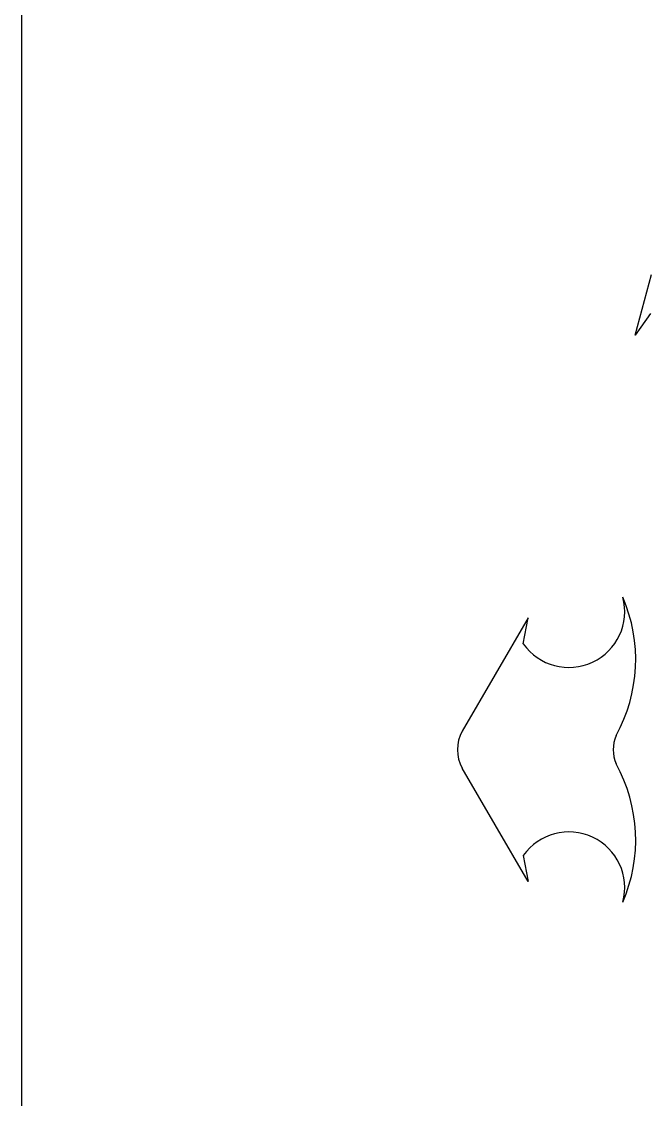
# Model space of a CAD drawing. Header units: inches. Extents: x -172 to 397, y -177 to 127.
# Drawn here: x 313.066 to 314.512, y 77.258 to 79.736 of the extents above; entities that cross this region are included whole.
import ezdxf

# ---------------------------------------------------------------- set-up
doc = ezdxf.new("R2010")
doc.units = ezdxf.units.IN
doc.header["$MEASUREMENT"] = 0
doc.layers.add('-EE-TEXT', color=90, linetype='Continuous')
doc.layers.add('AC-FCU VRV', color=100, linetype='Continuous')
doc.layers.add('AC-Sky Air R32', color=130, linetype='Continuous', lineweight=0)

# ---------------------------------------------------------------- blocks, each defined once
blk = doc.blocks.new('AC Flow')
at = {"layer": 'AC-FCU VRV', "color": 4}
for p, q in [((2070.7095, 1328.3948), (2070.7316, 1328.477)), ((2070.7301, 1328.4243), (2070.7095, 1328.3948)), ((2070.5639, 1328.011), (2070.4747, 1327.8569)), ((2070.5575, 1327.9756), (2070.5639, 1328.011)), ((2070.5639, 1327.6528), (2070.4747, 1327.8069)), ((2070.5575, 1327.6881), (2070.5639, 1327.6528))]:
    blk.add_line(p, q, dxfattribs=at)
for centre, radius, start, end in [((2070.6194, 1328.0194), 0.0758, 215.2895, 14.9323), ((2070.4975, 1327.9542), 0.2126, 330.9522, 23.4757), ((2070.518, 1327.8319), 0.05, 149.9586, 210.0414), ((2070.7296, 1327.8319), 0.05, 157.5323, 202.4677), ((2070.4975, 1327.7095), 0.2126, 336.5243, 29.0478), ((2070.6194, 1327.6444), 0.0758, 345.0678, 144.7105)]:
    blk.add_arc(centre, radius, start, end, dxfattribs=at)
blk = doc.blocks.new('FCF ( 13-48 ) CV2S ( STD )')
at = {"layer": 'AC-FCU VRV', "color": 0}
blk.add_blockref('AC Flow', (255.0272, 8.6271), dxfattribs=at)
blk = doc.blocks.new('*U202')
at = {"color": 0}
blk.add_blockref('FCF ( 13-48 ) CV2S ( STD )', (-3.031, -0.098), dxfattribs=at)

msp = doc.modelspace()

# ---------------------------------------------------------------- linework, layer by layer
at = {"layer": '-EE-TEXT', "color": 240}
msp.add_lwpolyline([(345.3475, 62.7018), (345.3475, 86.8391), (313.0662, 86.8391), (313.0662, 62.7018)], close=True, dxfattribs=at)

# ---------------------------------------------------------------- block references
at = {"layer": 'AC-Sky Air R32', "xscale": 1.692907841101676, "yscale": 1.692907841101676, "zscale": 1.692907841101676}
msp.add_blockref('*U202', (-3617.65, -2184.2742), dxfattribs=at)

doc.saveas('drawing.dxf')
